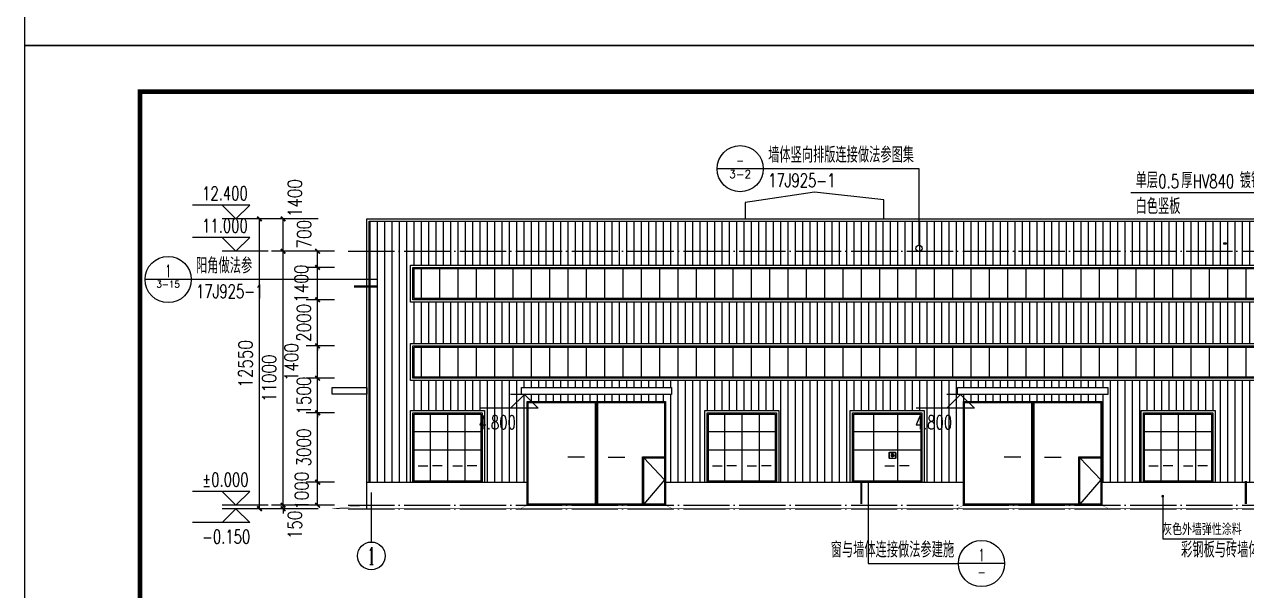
# Model space of a CAD drawing. Extents: x -21908402 to 2288787, y 79687 to 5079726.
# Drawn here: x 2095687 to 2148630, y 174881 to 199396 of the extents above; entities that cross this region are included whole.
import ezdxf
from ezdxf.enums import TextEntityAlignment as Align

# ---------------------------------------------------------------- set-up
doc = ezdxf.new("R2010")
doc.units = 0
doc.header["$LTSCALE"] = 1000
doc.linetypes.add('DOTE', pattern=[2.42, 2, -0.2, 0.02, -0.2])
doc.layers.get('0').update_dxf_attribs({"linetype": 'CONTINUOUS'})
doc.layers.get('DEFPOINTS').update_dxf_attribs({"linetype": 'CONTINUOUS'})
for name, color, linetype in [('AXIS', 3, 'CONTINUOUS'), ('AXIS_TEXT', 7, 'CONTINUOUS'), ('DIM_ELEV', 3, 'CONTINUOUS'), ('DIM_IDEN', 3, 'CONTINUOUS'), ('DIM_LEAD', 3, 'CONTINUOUS'), ('DIM_SYMB', 3, 'CONTINUOUS'), ('DOTE', 1, 'DOTE'), ('PUB_DIM', 3, 'CONTINUOUS'), ('PUB_TEXT', 7, 'CONTINUOUS'), ('PUB_TITLE', 4, 'CONTINUOUS'), ('WINDOW', 94, 'CONTINUOUS'), ('XF-灭火救援窗', 1, 'CONTINUOUS'), ('填充', 8, 'CONTINUOUS')]:
    doc.layers.add(name, color=color, linetype=linetype)
doc.styles.add('_TCH_AXIS', font='COMPLEX', dxfattribs={"bigfont": 'GBCBIG'})
doc.styles.add('_TCH_DIM', font='SIMPLEX', dxfattribs={"bigfont": 'GBCBIG'})
doc.styles.add('_TCH_LABEL', font='COMPLEX', dxfattribs={"bigfont": 'GBCBIG'})
doc.styles.add('COMPLEX', font='COMPLEX')
doc.styles.add('DIM_FONT', font='simplex.shx', dxfattribs={"width": 0.8})
doc.dimstyles.new('DIMN200', dxfattribs={"dimscale": 2, "dimtxt": 300, "dimasz": 100, "dimexe": 250, "dimexo": 300, "dimgap": 150, "dimtad": 1, "dimdec": 0, "dimzin": 0, "dimtxsty": 'DIM_FONT', "dimblk": 'ARCHTICK', "dimcen": 0.09, "dimclrt": 7, "dimazin": 3, "dimtfac": 1, "dimtdec": 0, "dimtix": 1, "dimtmove": 0, "dimatfit": 3, "dimtolj": 1, "dimtzin": 0})

# ---------------------------------------------------------------- blocks, each defined once
blk = doc.blocks.new('HHGG')
at = {"layer": 'DIM_SYMB'}
for points in [[(2153849, 173678), (2153649, 173678), (2153649, 173704)], [(2154063, 173678), (2154263, 173678), (2154263, 173704)], [(2155349, 173678), (2155149, 173678), (2155149, 173704)], [(2155563, 173678), (2155763, 173678), (2155763, 173704)]]:
    blk.add_hatch(color=256, dxfattribs=at).paths.add_polyline_path(points)
for points in [[(2153434, 173678), (2153849, 173678)], [(2154478, 173678), (2154063, 173678)], [(2154934, 173678), (2155349, 173678)], [(2155978, 173678), (2155563, 173678)]]:
    blk.add_lwpolyline(points, dxfattribs=at)
at = {"layer": 'WINDOW'}
for p, q in [((2153206, 175969), (2156206, 175969)), ((2153206, 172969), (2153206, 175969)), ((2153956, 175969), (2153956, 172969)), ((2154706, 175969), (2154706, 172969)), ((2155456, 175969), (2155456, 172969)), ((2156206, 175969), (2156206, 172969)), ((2153206, 175169), (2156206, 175169)), ((2153206, 174369), (2156206, 174369)), ((2156206, 172969), (2153206, 172969))]:
    blk.add_line(p, q, dxfattribs=at)
blk.add_lwpolyline([(2153256, 175919), (2156156, 175919), (2156156, 173019), (2153256, 173019)], close=True, dxfattribs=at)
blk = doc.blocks.new('GGGGGGGGG')
at = {"layer": 'DIM_SYMB'}
for points in [[(2140700, 132967), (2140900, 132967), (2140900, 132993)], [(2143173, 132967), (2142973, 132967), (2142973, 132993)]]:
    blk.add_hatch(color=256, dxfattribs=at).paths.add_polyline_path(points)
blk.add_lwpolyline([(2143987, 132933), (2144887, 131985), (2143987, 130933)])
for points in [[(2141428, 132967), (2140700, 132967)], [(2142446, 132967), (2143173, 132967)]]:
    blk.add_lwpolyline(points, dxfattribs=at)
at = {"layer": 'WINDOW'}
for p, q in [((2138937, 135383), (2144937, 135383)), ((2138937, 130883), (2138937, 135383)), ((2141887, 135333), (2141887, 130933)), ((2141937, 135383), (2141937, 130883)), ((2141987, 135333), (2141987, 130933)), ((2144937, 135383), (2144937, 130883)), ((2144937, 130883), (2138937, 130883))]:
    blk.add_line(p, q, dxfattribs=at)
for points in [[(2141887, 130933), (2138987, 130933), (2138987, 135333), (2141887, 135333)], [(2141987, 135333), (2144887, 135333), (2144887, 130933), (2141987, 130933)]]:
    blk.add_lwpolyline(points, dxfattribs=at)
for points in [[(2144937, 130883), (2143937, 130883), (2143937, 132983), (2144937, 132983)], [(2144887, 130933), (2143987, 130933), (2143987, 132933), (2144887, 132933)]]:
    blk.add_lwpolyline(points, close=True, dxfattribs=at)
blk = doc.blocks.new('GGGGGGGGHDD')
at = {"layer": 'DIM_SYMB'}
for points in [[(2219418, 114964), (2219218, 114964), (2219218, 114990)], [(2219631, 114964), (2219831, 114964), (2219831, 114990)]]:
    blk.add_hatch(color=256, dxfattribs=at).paths.add_polyline_path(points)
for points in [[(2219003, 114964), (2219418, 114964)], [(2220046, 114964), (2219631, 114964)]]:
    blk.add_lwpolyline(points, dxfattribs=at)
at = {"layer": 'WINDOW'}
for p, q in [((2217601, 117255), (2220601, 117255)), ((2217601, 114255), (2217601, 117255)), ((2218501, 117255), (2218501, 114255)), ((2219551, 117255), (2219551, 114255)), ((2220601, 117255), (2220601, 114255)), ((2217601, 116455), (2220601, 116455)), ((2217601, 115655), (2220601, 115655)), ((2220601, 114255), (2217601, 114255))]:
    blk.add_line(p, q, dxfattribs=at)
blk.add_lwpolyline([(2217651, 117205), (2220551, 117205), (2220551, 114305), (2217651, 114305)], close=True, dxfattribs=at)
blk = doc.blocks.new('XF-灭火救援窗图例')
at = {"layer": 'XF-灭火救援窗'}
h = blk.add_hatch(color=256, dxfattribs=at)
h.dxf.hatch_style = 1
h.paths.add_polyline_path([(0, 110, 1), (0, 350, 1)])
for points in [[(-200, -20), (200, -20, 0.414214), (250, 30), (250, 430, 0.414214), (200, 480), (-200, 480, 0.414214), (-250, 430), (-250, 30, 0.414214)], [(-210, 0), (210, 0, 0.414214), (230, 20), (230, 440, 0.414214), (210, 460), (-210, 460, 0.414214), (-230, 440), (-230, 20, 0.414214)]]:
    blk.add_lwpolyline(points, format="xyb", close=True, dxfattribs=at)
for points in [[(0, 350, 1), (0, 110, 30.793651)], [(0, 350, -1), (0, 110, -30.793651)]]:
    blk.add_lwpolyline(points, format="xyb", dxfattribs=at)
blk = doc.blocks.new('_ARCHTICK')
at = {"color": 0, "linetype": 'BYBLOCK', "const_width": 0.4}
blk.add_lwpolyline([(-0.5, -0.5), (0.5, 0.5)], dxfattribs=at)
blk = doc.blocks.new('*D168')
at = {"layer": 'DEFPOINTS', "color": 0}
for p in [(2108387, 179574), (2109714, 179574), (2109714, 178574)]:
    blk.add_point(p, dxfattribs=at)
at = {"layer": 'PUB_DIM', "color": 0}
for p, q in [((2109114, 179574), (2107887, 179574)), ((2108387, 178574), (2108387, 179574)), ((2109114, 178574), (2107887, 178574))]:
    blk.add_line(p, q, dxfattribs=at)
at = {"layer": 'PUB_DIM', "color": 0, "xscale": 200, "yscale": 200, "zscale": 200}
for p, rotation in [((2108387, 179574), 90), ((2108387, 178574), 270)]:
    blk.add_blockref('_ARCHTICK', p, dxfattribs=dict(at, rotation=rotation))
at = {"layer": 'PUB_DIM', "color": 7, "insert": (2107697, 179203), "char_height": 600, "attachment_point": 5, "rotation": 90, "style": 'DIM_FONT'}
blk.add_mtext('\\A1;1000', dxfattribs=at)
blk = doc.blocks.new('*D169')
at = {"layer": 'DEFPOINTS', "color": 0}
for p in [(2108387, 182574), (2109714, 182574), (2109714, 179574)]:
    blk.add_point(p, dxfattribs=at)
at = {"layer": 'PUB_DIM', "color": 0}
for p, q in [((2109114, 182574), (2107887, 182574)), ((2108387, 179574), (2108387, 182574)), ((2109114, 179574), (2107887, 179574))]:
    blk.add_line(p, q, dxfattribs=at)
at = {"layer": 'PUB_DIM', "color": 0, "xscale": 200, "yscale": 200, "zscale": 200}
for p, rotation in [((2108387, 182574), 90), ((2108387, 179574), 270)]:
    blk.add_blockref('_ARCHTICK', p, dxfattribs=dict(at, rotation=rotation))
at = {"layer": 'PUB_DIM', "color": 7, "insert": (2107787, 181074), "char_height": 600, "attachment_point": 5, "rotation": 90, "style": 'DIM_FONT'}
blk.add_mtext('\\A1;3000', dxfattribs=at)
blk = doc.blocks.new('*D170')
at = {"layer": 'DEFPOINTS', "color": 0}
for p in [(2108387, 184074), (2109714, 184074), (2109714, 182574)]:
    blk.add_point(p, dxfattribs=at)
at = {"layer": 'PUB_DIM', "color": 0}
for p, q in [((2108387, 184074), (2108387, 184274)), ((2109114, 184074), (2107887, 184074)), ((2108387, 182574), (2108387, 184074)), ((2109114, 182574), (2107887, 182574)), ((2108387, 182574), (2108387, 182374))]:
    blk.add_line(p, q, dxfattribs=at)
at = {"layer": 'PUB_DIM', "color": 0, "xscale": 200, "yscale": 200, "zscale": 200}
for p, rotation in [((2108387, 184074), 270), ((2108387, 182574), 90)]:
    blk.add_blockref('_ARCHTICK', p, dxfattribs=dict(at, rotation=rotation))
at = {"layer": 'PUB_DIM', "color": 7, "insert": (2107787, 183324), "char_height": 600, "attachment_point": 5, "rotation": 90, "style": 'DIM_FONT'}
blk.add_mtext('\\A1;1500', dxfattribs=at)
blk = doc.blocks.new('*D171')
at = {"layer": 'DEFPOINTS', "color": 0}
for p in [(2108387, 185474), (2109714, 185474), (2109714, 184074)]:
    blk.add_point(p, dxfattribs=at)
at = {"layer": 'PUB_DIM', "color": 0}
for p, q in [((2109114, 185474), (2107887, 185474)), ((2108387, 184074), (2108387, 185474)), ((2109114, 184074), (2107887, 184074))]:
    blk.add_line(p, q, dxfattribs=at)
at = {"layer": 'PUB_DIM', "color": 0, "xscale": 200, "yscale": 200, "zscale": 200}
for p, rotation in [((2108387, 185474), 90), ((2108387, 184074), 270)]:
    blk.add_blockref('_ARCHTICK', p, dxfattribs=dict(at, rotation=rotation))
at = {"layer": 'PUB_DIM', "color": 7, "insert": (2107252, 184774), "char_height": 600, "attachment_point": 5, "rotation": 90, "style": 'DIM_FONT'}
blk.add_mtext('\\A1;1400', dxfattribs=at)
blk = doc.blocks.new('*D172')
at = {"layer": 'DEFPOINTS', "color": 0}
for p in [(2108387, 187474), (2109714, 187474), (2109714, 185474)]:
    blk.add_point(p, dxfattribs=at)
at = {"layer": 'PUB_DIM', "color": 0}
for p, q in [((2109114, 187474), (2107887, 187474)), ((2108387, 187474), (2108387, 187674)), ((2108387, 185474), (2108387, 187474)), ((2109114, 185474), (2107887, 185474)), ((2108387, 185474), (2108387, 185274))]:
    blk.add_line(p, q, dxfattribs=at)
at = {"layer": 'PUB_DIM', "color": 0, "xscale": 200, "yscale": 200, "zscale": 200}
for p, rotation in [((2108387, 187474), 270), ((2108387, 185474), 90)]:
    blk.add_blockref('_ARCHTICK', p, dxfattribs=dict(at, rotation=rotation))
at = {"layer": 'PUB_DIM', "color": 7, "insert": (2107787, 186474), "char_height": 600, "attachment_point": 5, "rotation": 90, "style": 'DIM_FONT'}
blk.add_mtext('\\A1;2000', dxfattribs=at)
blk = doc.blocks.new('*D173')
at = {"layer": 'DEFPOINTS', "color": 0}
for p in [(2108387, 188874), (2109714, 188874), (2109714, 187474)]:
    blk.add_point(p, dxfattribs=at)
at = {"layer": 'PUB_DIM', "color": 0}
for p, q in [((2109114, 188874), (2107887, 188874)), ((2108387, 187474), (2108387, 188874)), ((2109114, 187474), (2107887, 187474))]:
    blk.add_line(p, q, dxfattribs=at)
at = {"layer": 'PUB_DIM', "color": 0, "xscale": 200, "yscale": 200, "zscale": 200}
for p, rotation in [((2108387, 188874), 90), ((2108387, 187474), 270)]:
    blk.add_blockref('_ARCHTICK', p, dxfattribs=dict(at, rotation=rotation))
at = {"layer": 'PUB_DIM', "color": 7, "insert": (2107680, 188174), "char_height": 600, "attachment_point": 5, "rotation": 90, "style": 'DIM_FONT'}
blk.add_mtext('\\A1;1400', dxfattribs=at)
blk = doc.blocks.new('*D174')
at = {"layer": 'DEFPOINTS', "color": 0}
for p in [(2108387, 189574), (2109714, 189574), (2109714, 188874)]:
    blk.add_point(p, dxfattribs=at)
at = {"layer": 'PUB_DIM', "color": 0}
for p, q in [((2109114, 189574), (2107887, 189574)), ((2108387, 188874), (2108387, 189574)), ((2109114, 188874), (2107887, 188874))]:
    blk.add_line(p, q, dxfattribs=at)
at = {"layer": 'PUB_DIM', "color": 0, "xscale": 200, "yscale": 200, "zscale": 200}
for p, rotation in [((2108387, 189574), 90), ((2108387, 188874), 270)]:
    blk.add_blockref('_ARCHTICK', p, dxfattribs=dict(at, rotation=rotation))
at = {"layer": 'PUB_DIM', "color": 7, "insert": (2107804, 190314), "char_height": 600, "attachment_point": 5, "rotation": 90, "style": 'DIM_FONT'}
blk.add_mtext('\\A1;700', dxfattribs=at)
blk = doc.blocks.new('*D175')
at = {"layer": 'DEFPOINTS', "color": 0}
for p in [(2105867, 190974), (2109014, 190974), (2109014, 178424)]:
    blk.add_point(p, dxfattribs=at)
at = {"layer": 'PUB_DIM', "color": 0}
for p, q in [((2108414, 190974), (2105367, 190974)), ((2105867, 178424), (2105867, 190974)), ((2108414, 178424), (2105367, 178424))]:
    blk.add_line(p, q, dxfattribs=at)
at = {"layer": 'PUB_DIM', "color": 0, "xscale": 200, "yscale": 200, "zscale": 200}
for p, rotation in [((2105867, 190974), 90), ((2105867, 178424), 270)]:
    blk.add_blockref('_ARCHTICK', p, dxfattribs=dict(at, rotation=rotation))
at = {"layer": 'PUB_DIM', "color": 7, "insert": (2105267, 184699), "char_height": 600, "attachment_point": 5, "rotation": 90, "style": 'DIM_FONT'}
blk.add_mtext('\\A1;12550', dxfattribs=at)
blk = doc.blocks.new('*D176')
at = {"layer": 'DEFPOINTS', "color": 0}
for p in [(2106890, 178574), (2108696, 178574), (2108696, 178424)]:
    blk.add_point(p, dxfattribs=at)
at = {"layer": 'PUB_DIM', "color": 0}
for p, q in [((2108096, 178574), (2106390, 178574)), ((2108096, 178424), (2106390, 178424)), ((2106890, 178574), (2106890, 178774)), ((2106890, 178424), (2106890, 178574)), ((2106890, 178424), (2106890, 178224))]:
    blk.add_line(p, q, dxfattribs=at)
at = {"layer": 'PUB_DIM', "color": 0, "xscale": 200, "yscale": 200, "zscale": 200}
for p, rotation in [((2106890, 178574), 270), ((2106890, 178424), 90)]:
    blk.add_blockref('_ARCHTICK', p, dxfattribs=dict(at, rotation=rotation))
at = {"layer": 'PUB_DIM', "color": 7, "insert": (2107403, 177724), "char_height": 600, "attachment_point": 5, "rotation": 90, "style": 'DIM_FONT'}
blk.add_mtext('\\A1;150', dxfattribs=at)
blk = doc.blocks.new('*D177')
at = {"layer": 'DEFPOINTS', "color": 0}
for p in [(2106890, 189574), (2108696, 189574), (2108696, 178574)]:
    blk.add_point(p, dxfattribs=at)
at = {"layer": 'PUB_DIM', "color": 0}
for p, q in [((2108096, 189574), (2106390, 189574)), ((2106890, 178574), (2106890, 189574)), ((2108096, 178574), (2106390, 178574))]:
    blk.add_line(p, q, dxfattribs=at)
at = {"layer": 'PUB_DIM', "color": 0, "xscale": 200, "yscale": 200, "zscale": 200}
for p, rotation in [((2106890, 189574), 90), ((2106890, 178574), 270)]:
    blk.add_blockref('_ARCHTICK', p, dxfattribs=dict(at, rotation=rotation))
at = {"layer": 'PUB_DIM', "color": 7, "insert": (2106290, 184074), "char_height": 600, "attachment_point": 5, "rotation": 90, "style": 'DIM_FONT'}
blk.add_mtext('\\A1;11000', dxfattribs=at)
blk = doc.blocks.new('*D178')
at = {"layer": 'DEFPOINTS', "color": 0}
for p in [(2106890, 190974), (2108696, 190974), (2108696, 189574)]:
    blk.add_point(p, dxfattribs=at)
at = {"layer": 'PUB_DIM', "color": 0}
for p, q in [((2108096, 190974), (2106390, 190974)), ((2106890, 189574), (2106890, 190974)), ((2108096, 189574), (2106390, 189574))]:
    blk.add_line(p, q, dxfattribs=at)
at = {"layer": 'PUB_DIM', "color": 0, "xscale": 200, "yscale": 200, "zscale": 200}
for p, rotation in [((2106890, 190974), 90), ((2106890, 189574), 270)]:
    blk.add_blockref('_ARCHTICK', p, dxfattribs=dict(at, rotation=rotation))
at = {"layer": 'PUB_DIM', "color": 7, "insert": (2107403, 191874), "char_height": 600, "attachment_point": 5, "rotation": 90, "style": 'DIM_FONT'}
blk.add_mtext('\\A1;1400', dxfattribs=at)
blk = doc.blocks.new('_AXISO')
blk.add_circle((0, 0), 0.5)
at = {"layer": 'AXIS_TEXT', "style": 'COMPLEX', "width": 1.041667}
blk.add_attdef('A', text='', height=0.56, dxfattribs=at).set_placement((-0.25, -0.28), (0.25, -0.28), align=Align.FIT)

msp = doc.modelspace()

# ---------------------------------------------------------------- hatches: boundary and pattern name
at = {"layer": 'WINDOW'}
h = msp.add_hatch(dxfattribs=at)
h.set_pattern_fill('ANSI31', color=256, scale=500, angle=45, style=0)
h.set_pattern_definition([(90, (-9595.7, 36735.8), (-793.75, 2e-13), [])])
h.paths.add_polyline_path([(2112564.3, 188823.5), (2222864.3, 188823.5), (2222864.3, 187523.5), (2112564.3, 187523.5)])
h = msp.add_hatch(dxfattribs=at)
h.set_pattern_fill('ANSI31', color=256, scale=500, angle=45, style=0)
h.set_pattern_definition([(90, (-9595.7, 33335.8), (-793.75, 2e-13), [])])
h.paths.add_polyline_path([(2112564.3, 185423.5), (2222864.3, 185423.5), (2222864.3, 184123.5), (2112564.3, 184123.5)])
at = {"layer": '填充'}
h = msp.add_hatch(dxfattribs=at)
h.set_pattern_fill('ANSI31', color=256, scale=200, angle=45, style=0)
h.set_pattern_definition([(90, (-9595.74, 33335.76), (-317.5, 3e-14), [])])
h.paths.add_polyline_path([(2224814.3, 190873.5), (2110614.3, 190873.5), (2110614.3, 188396.7), (2112414.3, 188396.7), (2112414.3, 188973.5), (2223014.3, 188973.5), (2223014.3, 188396.7), (2224814.3, 188396.7)])
h.paths.add_polyline_path([(2224814.3, 188396.7), (2223014.3, 188396.7), (2223014.3, 187373.5), (2112414.3, 187373.5), (2112414.3, 188396.7), (2110614.3, 188396.7), (2110614.3, 184913.1), (2112414.3, 184913.1), (2112414.3, 185573.5), (2223014.3, 185573.5), (2223014.3, 184913.1), (2224814.3, 184913.1)])
h.paths.add_polyline_path([(2224814.3, 184913.1), (2223014.3, 184913.1), (2223014.3, 183973.5), (2112414.3, 183973.5), (2112414.3, 184913.1), (2110614.3, 184913.1), (2110614.3, 179573.5), (2112414.3, 179573.5), (2112414.3, 182673.5), (2115614.3, 182673.5), (2115614.3, 179573.5), (2117464.1, 179573.5), (2117464.1, 183073.5), (2123464.1, 183073.5), (2123464.1, 179573.5), (2125164.3, 179573.5), (2125164.3, 182673.5), (2128364.3, 182673.5), (2128364.3, 179573.5), (2131464.3, 179573.5), (2131464.3, 182673.5), (2134664.3, 182673.5), (2134664.3, 179573.5), (2136364.1, 179573.5), (2136364.1, 183073.5), (2142364.1, 183073.5), (2142364.1, 179573.5), (2144064.3, 179573.5), (2144064.3, 182673.5), (2147264.3, 182673.5), (2147264.3, 179573.5), (2150364.3, 179573.5), (2150364.3, 182673.5), (2153564.3, 182673.5), (2153564.3, 179573.5), (2155264.1, 179573.5), (2155264.1, 183073.5), (2161264.1, 183073.5), (2161264.1, 179573.5), (2162964.3, 179573.5), (2162964.3, 182673.5), (2166164.3, 182673.5), (2166164.3, 179573.5), (2169264.3, 179573.5), (2169264.3, 182673.5), (2172464.3, 182673.5), (2172464.3, 179573.5), (2174164.1, 179573.5), (2174164.1, 183073.5), (2180164.1, 183073.5), (2180164.1, 179573.5), (2181864.3, 179573.5), (2181864.3, 182673.5), (2185064.3, 182673.5), (2185064.3, 179573.5), (2188164.3, 179573.5), (2188164.3, 182673.5), (2191364.3, 182673.5), (2191364.3, 179573.5), (2193064.1, 179573.5), (2193064.1, 183073.5), (2199064.1, 183073.5), (2199064.1, 179573.5), (2200764.3, 179573.5), (2200764.3, 182673.5), (2203964.3, 182673.5), (2203964.3, 179573.5), (2207064.3, 179573.5), (2207064.3, 182673.5), (2210264.3, 182673.5), (2210264.3, 179573.5), (2211964.1, 179573.5), (2211964.1, 183073.5), (2217964.1, 183073.5), (2217964.1, 179573.5), (2219814.3, 179573.5), (2219814.3, 182673.5), (2223014.3, 182673.5), (2223014.3, 179573.5), (2224814.3, 179573.5)])
h.paths.add_polyline_path([(2123714.1, 183373.5), (2117214.1, 183373.5), (2117214.1, 183673.5), (2123714.1, 183673.5)], flags=16)
h.paths.add_polyline_path([(2136114.1, 183373.5), (2136114.1, 183673.5), (2142614.1, 183673.5), (2142614.1, 183373.5)], flags=16)
h.paths.add_polyline_path([(2155014.1, 183373.5), (2155014.1, 183673.5), (2161514.1, 183673.5), (2161514.1, 183373.5)], flags=16)
h.paths.add_polyline_path([(2173914.1, 183373.5), (2173914.1, 183673.5), (2180414.1, 183673.5), (2180414.1, 183373.5)], flags=16)
h.paths.add_polyline_path([(2192814.1, 183373.5), (2192814.1, 183673.5), (2199314.1, 183673.5), (2199314.1, 183373.5)], flags=16)
h.paths.add_polyline_path([(2211714.1, 183373.5), (2211714.1, 183673.5), (2218214.1, 183673.5), (2218214.1, 183373.5)], flags=16)

# ---------------------------------------------------------------- linework, layer by layer
for p, q in [((2110514.3, 178423.5), (2110514.3, 190973.5)), ((2110514.3, 190973.5), (2224914.3, 190973.5)), ((2110514.3, 179573.5), (2117464.1, 179573.5)), ((2123464.1, 179573.5), (2136364.1, 179573.5)), ((2142364.1, 179573.5), (2155264.1, 179573.5))]:
    msp.add_line(p, q)
for points in [[(2132913.9, 190973.5), (2132913.9, 191800.8), (2129913.9, 192131), (2127213.7, 191730.2), (2126913.9, 191685.7), (2126913.9, 190973.5)], [(2110514.3, 179573.5), (2110514.3, 190973.5), (2224914.3, 190973.5), (2224914.3, 179573.5)], [(2110614.3, 179573.5), (2110614.3, 190873.5), (2224814.3, 190873.5), (2224814.3, 179573.5)]]:
    msp.add_lwpolyline(points)
at = {"const_width": 30}
msp.add_lwpolyline([(2110514.3, 190973.5), (2224914.3, 190973.5), (2224914.3, 178423.5), (2110514.3, 178423.5)], close=True, dxfattribs=at)
for points in [[(2147648.7, 189936.7), (2147748.7, 189936.7), (2147748.7, 189886.7), (2147648.7, 189886.7)], [(2109014.3, 183679.6), (2110514.3, 183679.6), (2110514.3, 183379.6), (2109014.3, 183379.6)], [(2117214.1, 183673.5), (2123714.1, 183673.5), (2123714.1, 183373.5), (2117214.1, 183373.5)], [(2136114.1, 183673.5), (2142614.1, 183673.5), (2142614.1, 183373.5), (2136114.1, 183373.5)]]:
    msp.add_lwpolyline(points, close=True)
at = {"color": 5}
for points in [[(2112414.3, 188973.5), (2223014.3, 188973.5), (2223014.3, 187373.5), (2112414.3, 187373.5)], [(2112414.3, 185573.5), (2223014.3, 185573.5), (2223014.3, 183973.5), (2112414.3, 183973.5)]]:
    msp.add_lwpolyline(points, close=True, dxfattribs=at)
for points in [[(2112414.3, 179573.5), (2112414.3, 182673.5), (2115614.3, 182673.5), (2115614.3, 179573.5)], [(2125164.3, 179573.5), (2125164.3, 182673.5), (2128364.3, 182673.5), (2128364.3, 179573.5)], [(2131464.3, 179573.5), (2131464.3, 182673.5), (2134664.3, 182673.5), (2134664.3, 179573.5)], [(2144064.3, 179573.5), (2144064.3, 182673.5), (2147264.3, 182673.5), (2147264.3, 179573.5)]]:
    msp.add_lwpolyline(points, dxfattribs=at)
for points, const_width in [([(2109014.3, 178423.5), (2110514.3, 178573.5)], 15), ([(2109078.9, 178423.5), (2226414.3, 178423.5)], 30), ([(2117164.1, 178423.5), (2117464.1, 178573.5), (2123464.1, 178573.5), (2123764.1, 178423.5)], 15), ([(2136064.1, 178423.5), (2136364.1, 178573.5), (2142364.1, 178573.5), (2142664.1, 178423.5)], 15)]:
    msp.add_lwpolyline(points, dxfattribs=dict(const_width=const_width))
at = {"layer": 'AXIS'}
msp.add_line((2110714.3, 179133.8), (2110714.3, 176981.9), dxfattribs=at)
at = {"layer": 'DIM_ELEV'}
for p, q in [((2105451.6, 191573.5), (2102962.1, 191573.5)), ((2104851.6, 190973.5), (2104251.6, 191573.5)), ((2104851.6, 190973.5), (2105451.6, 191573.5)), ((2106251.6, 190973.5), (2104251.6, 190973.5)), ((2105451.6, 190173.5), (2102962.1, 190173.5)), ((2104851.6, 189573.5), (2104251.6, 190173.5)), ((2104851.6, 189573.5), (2105451.6, 190173.5)), ((2106251.6, 189573.5), (2104251.6, 189573.5)), ((2117344.4, 183373.5), (2116744.4, 182773.5)), ((2118744.4, 183373.5), (2116744.4, 183373.5)), ((2117344.4, 183373.5), (2117944.4, 182773.5)), ((2136244.4, 183373.5), (2135644.4, 182773.5)), ((2137644.4, 183373.5), (2135644.4, 183373.5)), ((2136244.4, 183373.5), (2136844.4, 182773.5)), ((2117944.4, 182773.5), (2115417.6, 182773.5)), ((2136844.4, 182773.5), (2134317.6, 182773.5)), ((2105451.6, 179173.5), (2102962.1, 179173.5)), ((2104851.6, 178573.5), (2104251.6, 179173.5)), ((2104851.6, 178573.5), (2105451.6, 179173.5)), ((2106251.6, 178573.5), (2104251.6, 178573.5)), ((2104851.6, 178423.5), (2104251.6, 177823.5)), ((2106251.6, 178423.5), (2104251.6, 178423.5)), ((2104851.6, 178423.5), (2105451.6, 177823.5)), ((2105451.6, 177823.5), (2102962.1, 177823.5))]:
    msp.add_line(p, q, dxfattribs=at)
at = {"layer": 'DIM_IDEN'}
for p, q in [((2127693.9, 193149.4), (2125693.9, 193149.4)), ((2134440.4, 193149.4), (2127693.9, 193149.4)), ((2134440.4, 189839), (2134440.4, 193149.4)), ((2102911.9, 188349), (2100911.9, 188349)), ((2108918.5, 188349), (2102911.9, 188349)), ((2110967.5, 188349), (2108918.5, 188349)), ((2132241.9, 179623.5), (2132241.9, 176050.2)), ((2132241.9, 176050.2), (2136149.5, 176050.2)), ((2138149.5, 176050.2), (2136149.5, 176050.2))]:
    msp.add_line(p, q, dxfattribs=at)
at = {"layer": 'DIM_IDEN', "const_width": 100}
for points in [[(2110967.5, 188049), (2109967.5, 188049)], [(2131941.9, 179623.5), (2131941.9, 178623.5)], [(2148595.6, 179623.5), (2148595.6, 178623.5)]]:
    msp.add_lwpolyline(points, dxfattribs=at)
at = {"layer": 'DIM_IDEN'}
for centre, radius in [((2126693.9, 193149.4), 1000), ((2134440.4, 189703.7), 135.3), ((2101911.9, 188349), 1000), ((2137149.5, 176050.2), 1000)]:
    msp.add_circle(centre, radius, dxfattribs=at)
at = {"layer": 'DIM_LEAD'}
for p, q in [((2151051.4, 192099.7), (2143611.7, 192099.7)), ((2144999.6, 178966.6), (2144999.6, 177122.7)), ((2144999.6, 177122.7), (2148024.6, 177122.7))]:
    msp.add_line(p, q, dxfattribs=at)
at = {"layer": 'DIM_LEAD', "const_width": 60}
msp.add_lwpolyline([(2144999.6, 178996.6, 1), (2144999.6, 178936.6, 1)], format="xyb", close=True, dxfattribs=at)
at = {"layer": 'DOTE'}
for p, q in [((2109714.3, 189573.5), (2225714.3, 189573.5)), ((2109714.3, 178573.5), (2225714.3, 178573.5)), ((2109714.3, 178423.5), (2225714.3, 178423.5))]:
    msp.add_line(p, q, dxfattribs=at)
at = {"layer": 'PUB_TITLE'}
for points in [[(2095686.8, 198487.5), (2263886.8, 198487.5), (2263886.8, 317287.5), (2095686.8, 317287.5)], [(2095686.8, 79687.5), (2263886.8, 79687.5), (2263886.8, 198487.5), (2095686.8, 198487.5)]]:
    msp.add_lwpolyline(points, close=True, dxfattribs=at)
at = {"layer": 'PUB_TITLE', "const_width": 200}
msp.add_lwpolyline([(2100686.8, 81687.5), (2261886.8, 81687.5), (2261886.8, 196487.5), (2100686.8, 196487.5)], close=True, dxfattribs=at)
at = {"layer": 'WINDOW'}
for points in [[(2112514.3, 188873.5), (2222914.3, 188873.5), (2222914.3, 187473.5), (2112514.3, 187473.5)], [(2112564.3, 188823.5), (2222864.3, 188823.5), (2222864.3, 187523.5), (2112564.3, 187523.5)], [(2112514.3, 185473.5), (2222914.3, 185473.5), (2222914.3, 184073.5), (2112514.3, 184073.5)], [(2112564.3, 185423.5), (2222864.3, 185423.5), (2222864.3, 184123.5), (2112564.3, 184123.5)]]:
    msp.add_lwpolyline(points, close=True, dxfattribs=at)

# ---------------------------------------------------------------- block references
for name, p in [('GGGGGGGGG', (-21472.7, 47690.5)), ('GGGGGGGGG', (-2572.7, 47690.5)), ('HHGG', (-40692, 6604.2)), ('HHGG', (-27942, 6604.2)), ('GGGGGGGGHDD', (-86036.9, 65318.1)), ('HHGG', (-9042, 6604.2))]:
    msp.add_blockref(name, p)
at = {"layer": 'AXIS'}
ref = msp.add_blockref('_AXISO', (2110714.3, 176381.9), dxfattribs=dict(at, xscale=1200, yscale=1200, zscale=1200))
ref.add_attrib('A', '1', dxfattribs={"layer": 'AXIS_TEXT', "height": 749.5, "style": '_TCH_AXIS'}).set_placement((2110553.7, 176007.2), (2110874.9, 176007.2), align=Align.FIT)
at = {"layer": 'XF-灭火救援窗', "xscale": -0.5625, "yscale": 0.5625, "zscale": 0.5625}
msp.add_blockref('XF-灭火救援窗图例', (2133290.2, 180604), dxfattribs=at)

# ---------------------------------------------------------------- texts
at = {"layer": 'PUB_TEXT'}
for s, height, style, p in [('墙体竖向排版连接做法参图集', 675.177, '_TCH_LABEL', (2127903.9, 193411.5)), ('单层', 675.18, '_TCH_DIM', (2143821.7, 192309.7)), ('厚', 675.2, '_TCH_DIM', (2145804.7, 192309.7)), ('镀锌彩钢板墙面', 675.18, '_TCH_DIM', (2148336.2, 192309.7)), ('白色竖板', 675.18, '_TCH_DIM', (2143821.7, 191189.7)), ('阳角做法参', 675.18, '_TCH_LABEL', (2103121.9, 188611.1)), ('灰色外墙弹性涂料', 506.38, '_TCH_DIM', (2144974, 177280.2)), ('窗与墙体连接做法参建施', 675.177, '_TCH_LABEL', (2130615.1, 176312.3)), ('彩钢板与砖墙体连接做法参建施', 675.177, '_TCH_LABEL', (2145794.4, 176312.3))]:
    msp.add_text(s, height=height, dxfattribs=dict(at, style=style)).set_placement(p)
at = {"layer": 'PUB_TEXT', "style": '_TCH_LABEL', "width": 0.777778}
for p, p2 in [((2126519.9, 193253.8), (2126868, 193253.8)), ((2136975.5, 175423.8), (2137323.6, 175423.8))]:
    msp.add_text('-', height=522, dxfattribs=at).set_placement(p, p2, align=Align.FIT)
at = {"layer": 'PUB_TEXT', "style": '_TCH_LABEL'}
for s, height, p, p2 in [('3-2', 336.29, (2126221.5, 192745.9), (2127166.3, 192745.9)), ('1', 535.4, (2101797.1, 188456), (2102026.6, 188456)), ('3-15', 288.87, (2101402.9, 188002.3), (2102420.8, 188002.3)), ('1', 535.4, (2137034.8, 176157.3), (2137264.3, 176157.3))]:
    msp.add_text(s, height=height, dxfattribs=at).set_placement(p, p2, align=Align.FIT)
at = {"layer": 'PUB_TEXT', "width": 0.705882}
for s, style, p in [('17J925-1', '_TCH_LABEL', (2127903.9, 192344.4)), ('0.5', '_TCH_DIM', (2144804.7, 192309.7)), ('HV840', '_TCH_DIM', (2146296.2, 192309.7)), ('12.400', '_TCH_DIM', (2103381.6, 191783.5)), ('11.000', '_TCH_DIM', (2103381.6, 190383.5)), ('17J925-1', '_TCH_LABEL', (2103121.9, 187544)), ('4.800', '_TCH_DIM', (2115357.6, 181863.5)), ('4.800', '_TCH_DIM', (2134257.6, 181863.5)), ('%%P0.000', '_TCH_DIM', (2103381.6, 179383.5)), ('-0.150', '_TCH_DIM', (2103381.6, 176913.5))]:
    msp.add_text(s, height=595, dxfattribs=dict(at, style=style)).set_placement(p)

# ---------------------------------------------------------------- dimensions: what is measured, and where the dimension line sits
at = {"layer": 'PUB_DIM'}
for base, p1, p2, picture, middle in [((2106890.5, 190973.5), (2108696.2, 189573.5), (2108696.2, 190973.5), '*D178', (2107403.1, 191873.5)), ((2108386.7, 189573.5), (2109714.3, 188873.5), (2109714.3, 189573.5), '*D174', (2107803.6, 190313.5)), ((2108386.7, 188873.5), (2109714.3, 187473.5), (2109714.3, 188873.5), '*D173', (2107680.5, 188173.5)), ((2108386.7, 185473.5), (2109714.3, 184073.5), (2109714.3, 185473.5), '*D171', (2107251.7, 184773.5)), ((2108386.7, 179573.5), (2109714.3, 178573.5), (2109714.3, 179573.5), '*D168', (2107696.7, 179203.2)), ((2106890.5, 178573.5), (2108696.2, 178423.5), (2108696.2, 178573.5), '*D176', (2107403.1, 177723.5))]:
    dim = msp.add_linear_dim(base=base, p1=p1, p2=p2, angle=90, dimstyle='DIMN200', dxfattribs=at)
    dim.commit()
    dim.dimension.update_dxf_attribs({"geometry": picture, "text_midpoint": middle, "dimtype": 129})
for p1, p2, distance, picture, middle in [((2109014.3, 178423.5), (2109014.3, 190973.5), 3147.6, '*D175', (2105266.6, 184698.5)), ((2108696.2, 178573.5), (2108696.2, 189573.5), 1805.7, '*D177', (2106290.5, 184073.5)), ((2109714.3, 185473.5), (2109714.3, 187473.5), 1327.6, '*D172', (2107786.7, 186473.5)), ((2109714.3, 182573.5), (2109714.3, 184073.5), 1327.6, '*D170', (2107786.7, 183323.5)), ((2109714.3, 179573.5), (2109714.3, 182573.5), 1327.6, '*D169', (2107786.7, 181073.5))]:
    dim = msp.add_aligned_dim(p1=p1, p2=p2, distance=distance, dimstyle='DIMN200', dxfattribs=at)
    dim.commit()
    dim.dimension.update_dxf_attribs({"geometry": picture, "text_midpoint": middle})

doc.saveas('drawing.dxf')
